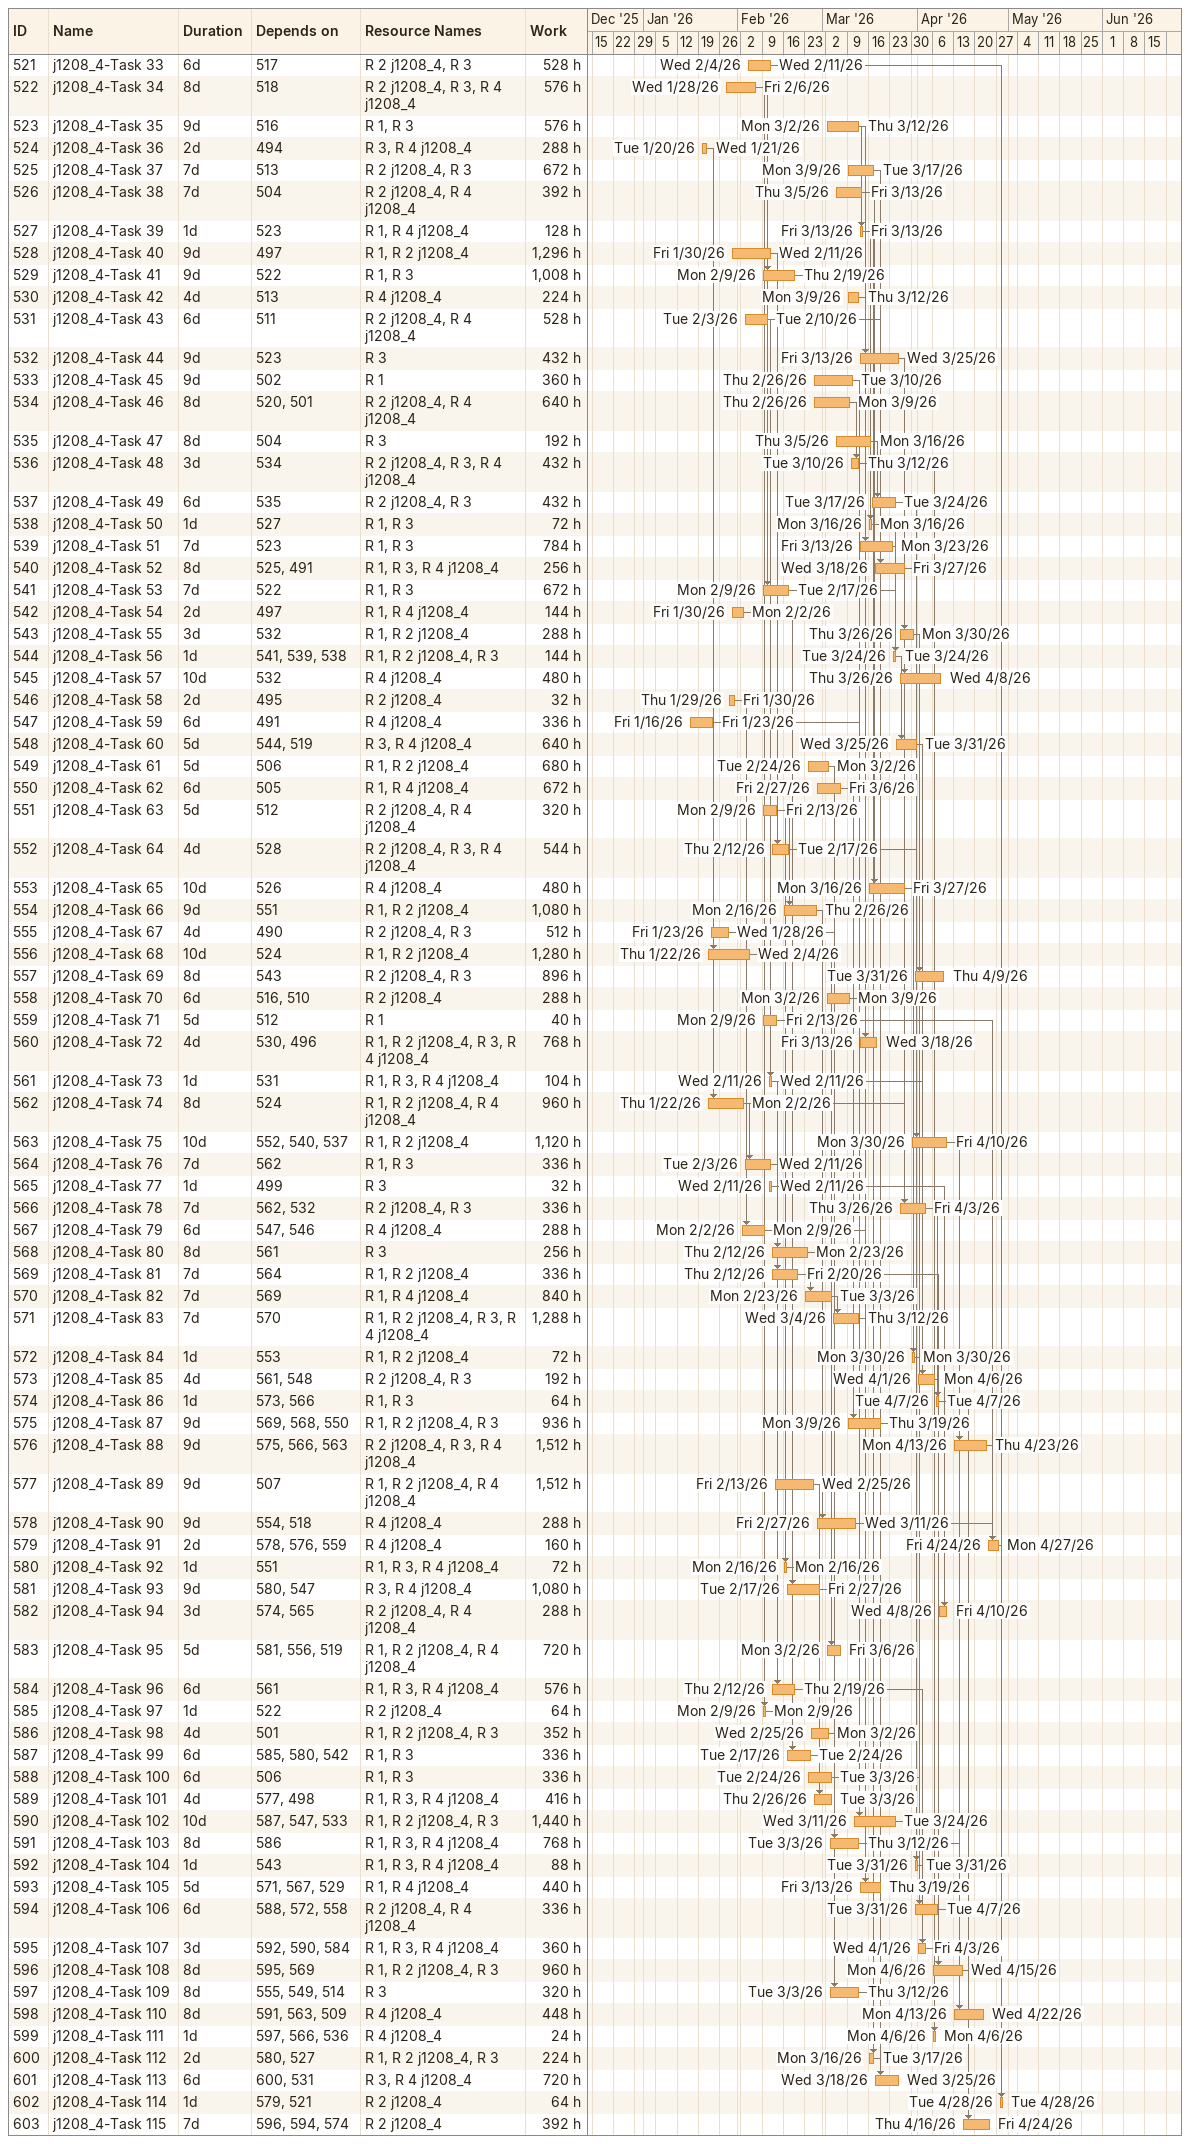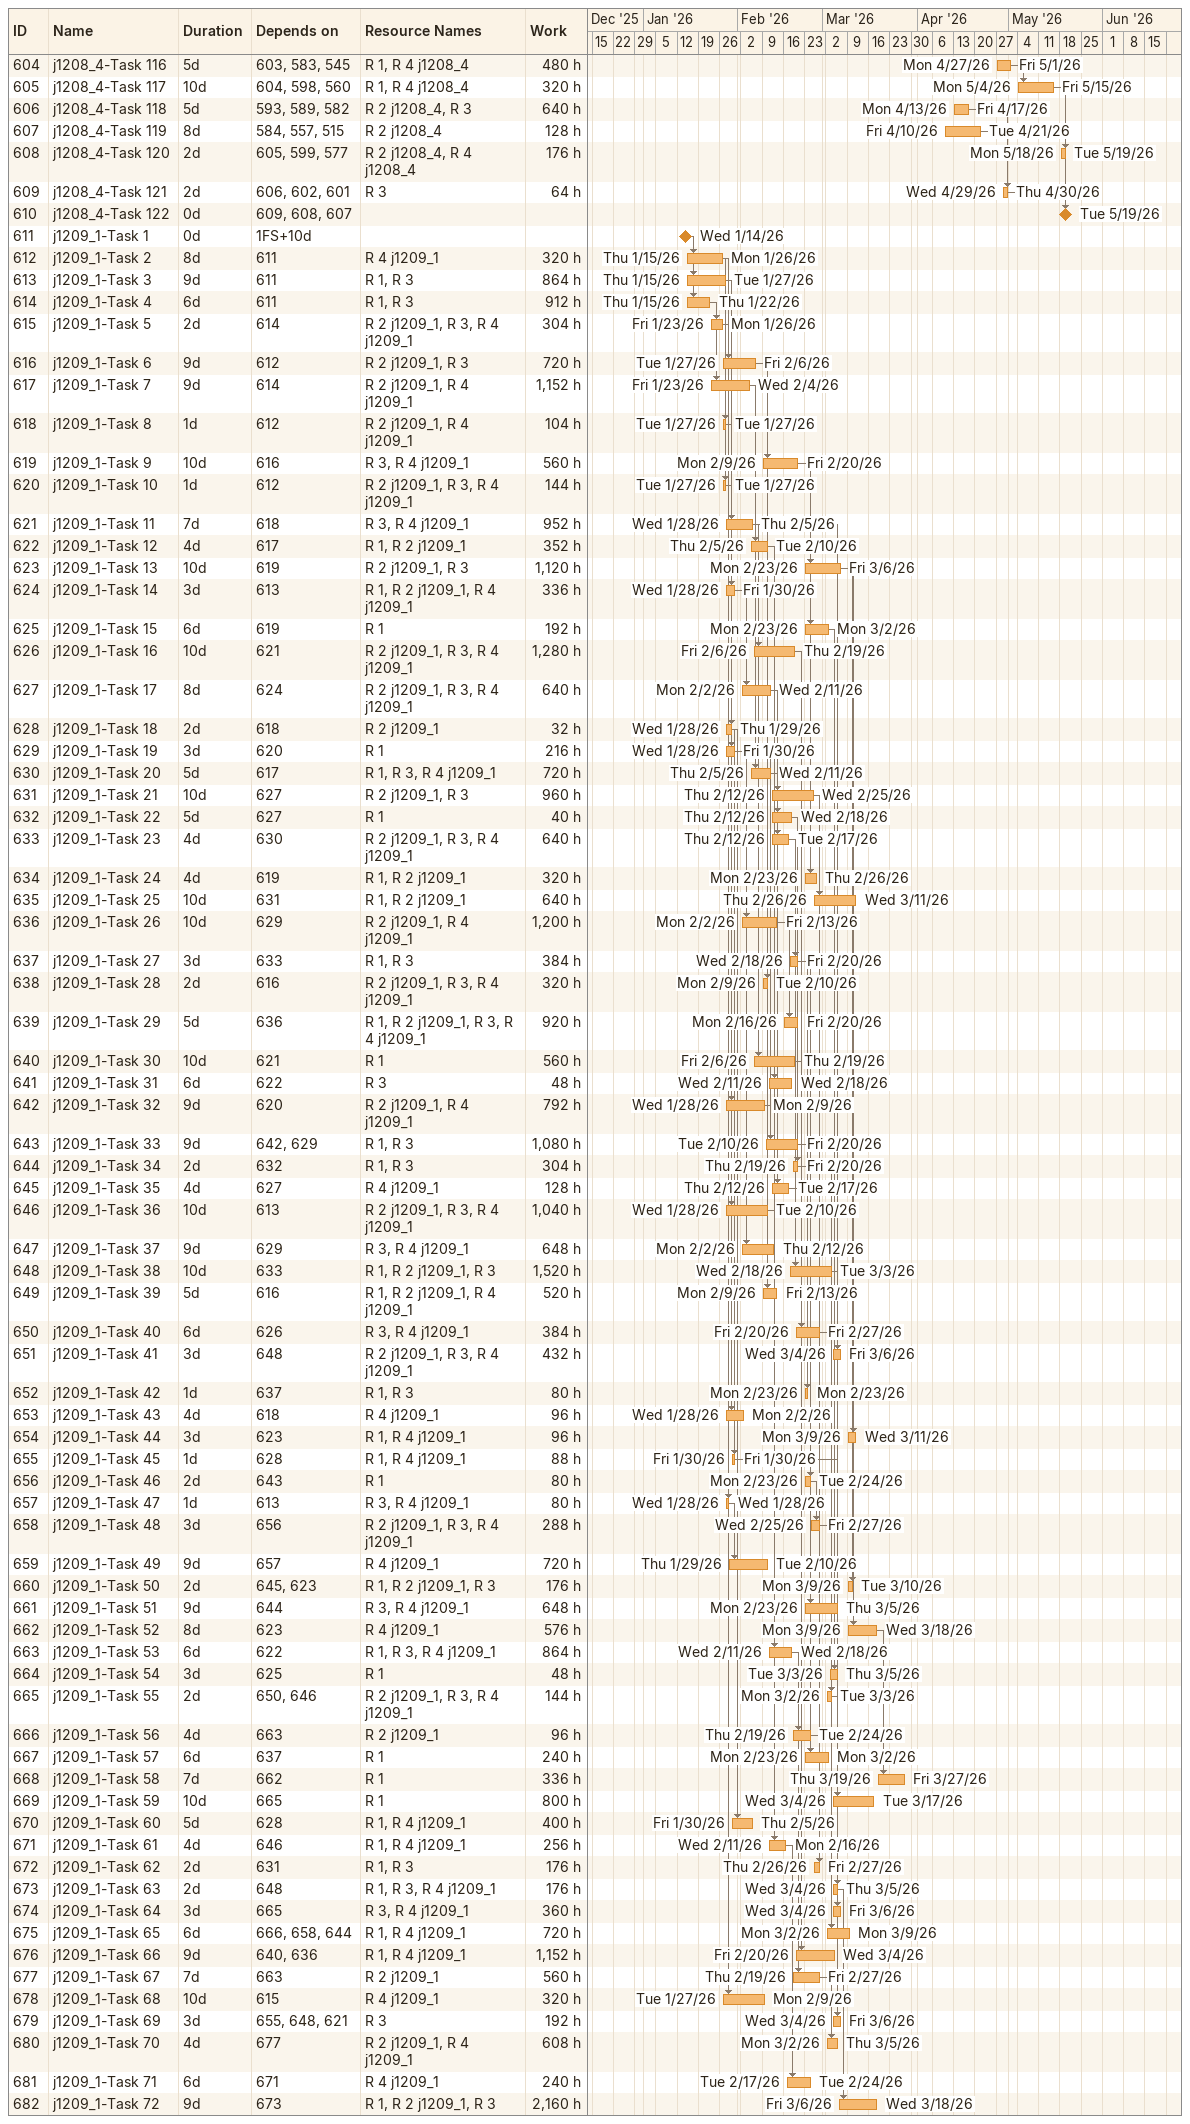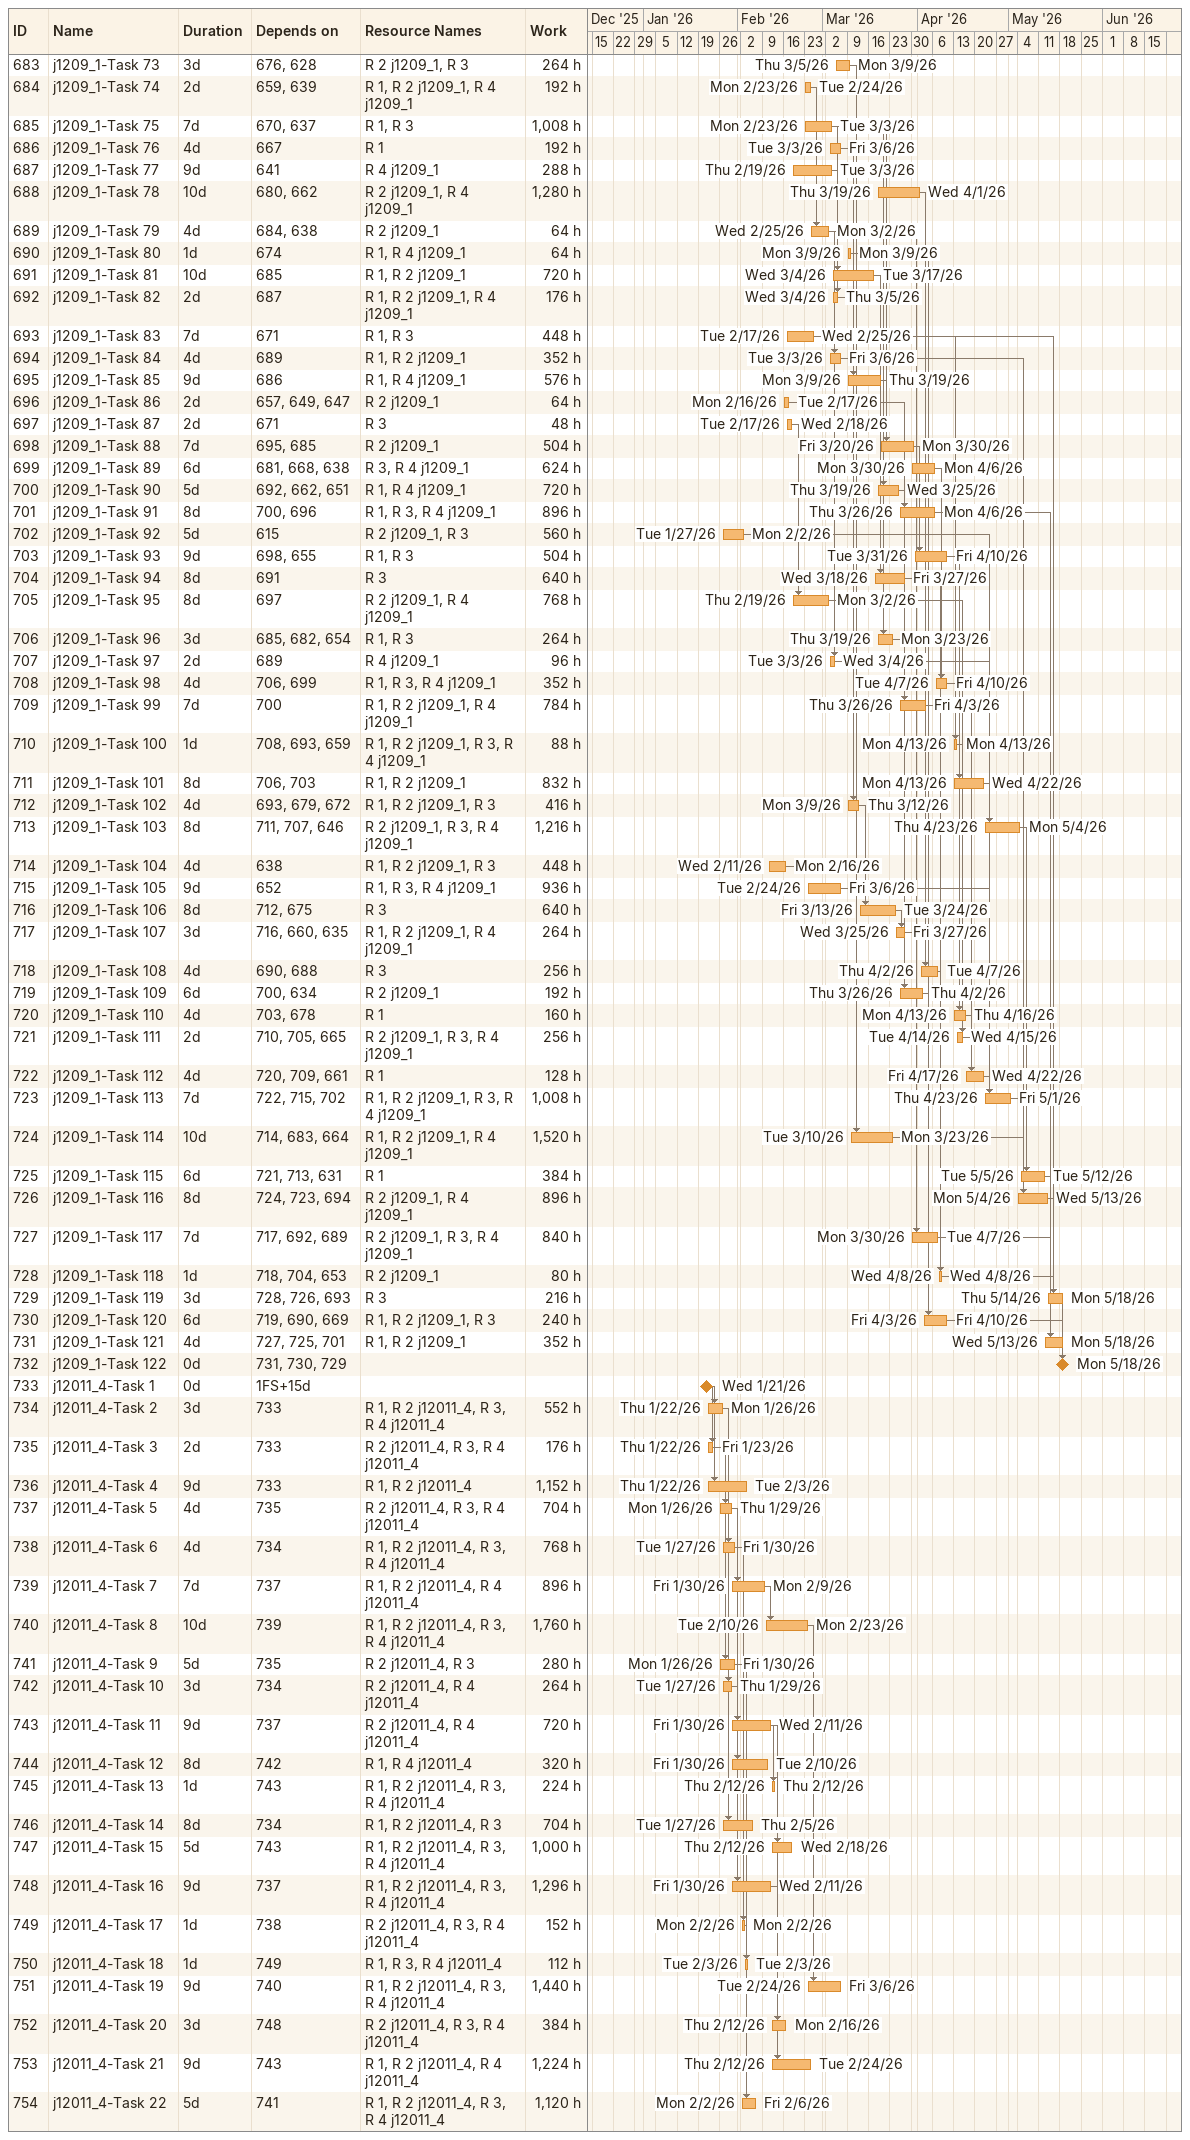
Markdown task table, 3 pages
| ID | Task | Duration | Start | Finish | Predecessors | Resources | Work (h) |
|---|---|---|---|---|---|---|---|
| 521 | j1208_4-Task 33 | 6d | 2026-02-04 | 2026-02-11 | 517 | R 2 j1208_4, R 3 | 528 |
| 522 | j1208_4-Task 34 | 8d | 2026-01-28 | 2026-02-06 | 518 | R 2 j1208_4, R 3, R 4 j1208_4 | 576 |
| 523 | j1208_4-Task 35 | 9d | 2026-03-02 | 2026-03-12 | 516 | R 1, R 3 | 576 |
| 524 | j1208_4-Task 36 | 2d | 2026-01-20 | 2026-01-21 | 494 | R 3, R 4 j1208_4 | 288 |
| 525 | j1208_4-Task 37 | 7d | 2026-03-09 | 2026-03-17 | 513 | R 2 j1208_4, R 3 | 672 |
| 526 | j1208_4-Task 38 | 7d | 2026-03-05 | 2026-03-13 | 504 | R 2 j1208_4, R 4 j1208_4 | 392 |
| 527 | j1208_4-Task 39 | 1d | 2026-03-13 | 2026-03-13 | 523 | R 1, R 4 j1208_4 | 128 |
| 528 | j1208_4-Task 40 | 9d | 2026-01-30 | 2026-02-11 | 497 | R 1, R 2 j1208_4 | 1296 |
| 529 | j1208_4-Task 41 | 9d | 2026-02-09 | 2026-02-19 | 522 | R 1, R 3 | 1008 |
| 530 | j1208_4-Task 42 | 4d | 2026-03-09 | 2026-03-12 | 513 | R 4 j1208_4 | 224 |
| 531 | j1208_4-Task 43 | 6d | 2026-02-03 | 2026-02-10 | 511 | R 2 j1208_4, R 4 j1208_4 | 528 |
| 532 | j1208_4-Task 44 | 9d | 2026-03-13 | 2026-03-25 | 523 | R 3 | 432 |
| 533 | j1208_4-Task 45 | 9d | 2026-02-26 | 2026-03-10 | 502 | R 1 | 360 |
| 534 | j1208_4-Task 46 | 8d | 2026-02-26 | 2026-03-09 | 520, 501 | R 2 j1208_4, R 4 j1208_4 | 640 |
| 535 | j1208_4-Task 47 | 8d | 2026-03-05 | 2026-03-16 | 504 | R 3 | 192 |
| 536 | j1208_4-Task 48 | 3d | 2026-03-10 | 2026-03-12 | 534 | R 2 j1208_4, R 3, R 4 j1208_4 | 432 |
| 537 | j1208_4-Task 49 | 6d | 2026-03-17 | 2026-03-24 | 535 | R 2 j1208_4, R 3 | 432 |
| 538 | j1208_4-Task 50 | 1d | 2026-03-16 | 2026-03-16 | 527 | R 1, R 3 | 72 |
| 539 | j1208_4-Task 51 | 7d | 2026-03-13 | 2026-03-23 | 523 | R 1, R 3 | 784 |
| 540 | j1208_4-Task 52 | 8d | 2026-03-18 | 2026-03-27 | 525, 491 | R 1, R 3, R 4 j1208_4 | 256 |
| 541 | j1208_4-Task 53 | 7d | 2026-02-09 | 2026-02-17 | 522 | R 1, R 3 | 672 |
| 542 | j1208_4-Task 54 | 2d | 2026-01-30 | 2026-02-02 | 497 | R 1, R 4 j1208_4 | 144 |
| 543 | j1208_4-Task 55 | 3d | 2026-03-26 | 2026-03-30 | 532 | R 1, R 2 j1208_4 | 288 |
| 544 | j1208_4-Task 56 | 1d | 2026-03-24 | 2026-03-24 | 541, 539, 538 | R 1, R 2 j1208_4, R 3 | 144 |
| 545 | j1208_4-Task 57 | 10d | 2026-03-26 | 2026-04-08 | 532 | R 4 j1208_4 | 480 |
| 546 | j1208_4-Task 58 | 2d | 2026-01-29 | 2026-01-30 | 495 | R 2 j1208_4 | 32 |
| 547 | j1208_4-Task 59 | 6d | 2026-01-16 | 2026-01-23 | 491 | R 4 j1208_4 | 336 |
| 548 | j1208_4-Task 60 | 5d | 2026-03-25 | 2026-03-31 | 544, 519 | R 3, R 4 j1208_4 | 640 |
| 549 | j1208_4-Task 61 | 5d | 2026-02-24 | 2026-03-02 | 506 | R 1, R 2 j1208_4 | 680 |
| 550 | j1208_4-Task 62 | 6d | 2026-02-27 | 2026-03-06 | 505 | R 1, R 4 j1208_4 | 672 |
| 551 | j1208_4-Task 63 | 5d | 2026-02-09 | 2026-02-13 | 512 | R 2 j1208_4, R 4 j1208_4 | 320 |
| 552 | j1208_4-Task 64 | 4d | 2026-02-12 | 2026-02-17 | 528 | R 2 j1208_4, R 3, R 4 j1208_4 | 544 |
| 553 | j1208_4-Task 65 | 10d | 2026-03-16 | 2026-03-27 | 526 | R 4 j1208_4 | 480 |
| 554 | j1208_4-Task 66 | 9d | 2026-02-16 | 2026-02-26 | 551 | R 1, R 2 j1208_4 | 1080 |
| 555 | j1208_4-Task 67 | 4d | 2026-01-23 | 2026-01-28 | 490 | R 2 j1208_4, R 3 | 512 |
| 556 | j1208_4-Task 68 | 10d | 2026-01-22 | 2026-02-04 | 524 | R 1, R 2 j1208_4 | 1280 |
| 557 | j1208_4-Task 69 | 8d | 2026-03-31 | 2026-04-09 | 543 | R 2 j1208_4, R 3 | 896 |
| 558 | j1208_4-Task 70 | 6d | 2026-03-02 | 2026-03-09 | 516, 510 | R 2 j1208_4 | 288 |
| 559 | j1208_4-Task 71 | 5d | 2026-02-09 | 2026-02-13 | 512 | R 1 | 40 |
| 560 | j1208_4-Task 72 | 4d | 2026-03-13 | 2026-03-18 | 530, 496 | R 1, R 2 j1208_4, R 3, R 4 j1208_4 | 768 |
| 561 | j1208_4-Task 73 | 1d | 2026-02-11 | 2026-02-11 | 531 | R 1, R 3, R 4 j1208_4 | 104 |
| 562 | j1208_4-Task 74 | 8d | 2026-01-22 | 2026-02-02 | 524 | R 1, R 2 j1208_4, R 4 j1208_4 | 960 |
| 563 | j1208_4-Task 75 | 10d | 2026-03-30 | 2026-04-10 | 552, 540, 537 | R 1, R 2 j1208_4 | 1120 |
| 564 | j1208_4-Task 76 | 7d | 2026-02-03 | 2026-02-11 | 562 | R 1, R 3 | 336 |
| 565 | j1208_4-Task 77 | 1d | 2026-02-11 | 2026-02-11 | 499 | R 3 | 32 |
| 566 | j1208_4-Task 78 | 7d | 2026-03-26 | 2026-04-03 | 562, 532 | R 2 j1208_4, R 3 | 336 |
| 567 | j1208_4-Task 79 | 6d | 2026-02-02 | 2026-02-09 | 547, 546 | R 4 j1208_4 | 288 |
| 568 | j1208_4-Task 80 | 8d | 2026-02-12 | 2026-02-23 | 561 | R 3 | 256 |
| 569 | j1208_4-Task 81 | 7d | 2026-02-12 | 2026-02-20 | 564 | R 1, R 2 j1208_4 | 336 |
| 570 | j1208_4-Task 82 | 7d | 2026-02-23 | 2026-03-03 | 569 | R 1, R 4 j1208_4 | 840 |
| 571 | j1208_4-Task 83 | 7d | 2026-03-04 | 2026-03-12 | 570 | R 1, R 2 j1208_4, R 3, R 4 j1208_4 | 1288 |
| 572 | j1208_4-Task 84 | 1d | 2026-03-30 | 2026-03-30 | 553 | R 1, R 2 j1208_4 | 72 |
| 573 | j1208_4-Task 85 | 4d | 2026-04-01 | 2026-04-06 | 561, 548 | R 2 j1208_4, R 3 | 192 |
| 574 | j1208_4-Task 86 | 1d | 2026-04-07 | 2026-04-07 | 573, 566 | R 1, R 3 | 64 |
| 575 | j1208_4-Task 87 | 9d | 2026-03-09 | 2026-03-19 | 569, 568, 550 | R 1, R 2 j1208_4, R 3 | 936 |
| 576 | j1208_4-Task 88 | 9d | 2026-04-13 | 2026-04-23 | 575, 566, 563 | R 2 j1208_4, R 3, R 4 j1208_4 | 1512 |
| 577 | j1208_4-Task 89 | 9d | 2026-02-13 | 2026-02-25 | 507 | R 1, R 2 j1208_4, R 4 j1208_4 | 1512 |
| 578 | j1208_4-Task 90 | 9d | 2026-02-27 | 2026-03-11 | 554, 518 | R 4 j1208_4 | 288 |
| 579 | j1208_4-Task 91 | 2d | 2026-04-24 | 2026-04-27 | 578, 576, 559 | R 4 j1208_4 | 160 |
| 580 | j1208_4-Task 92 | 1d | 2026-02-16 | 2026-02-16 | 551 | R 1, R 3, R 4 j1208_4 | 72 |
| 581 | j1208_4-Task 93 | 9d | 2026-02-17 | 2026-02-27 | 580, 547 | R 3, R 4 j1208_4 | 1080 |
| 582 | j1208_4-Task 94 | 3d | 2026-04-08 | 2026-04-10 | 574, 565 | R 2 j1208_4, R 4 j1208_4 | 288 |
| 583 | j1208_4-Task 95 | 5d | 2026-03-02 | 2026-03-06 | 581, 556, 519 | R 1, R 2 j1208_4, R 4 j1208_4 | 720 |
| 584 | j1208_4-Task 96 | 6d | 2026-02-12 | 2026-02-19 | 561 | R 1, R 3, R 4 j1208_4 | 576 |
| 585 | j1208_4-Task 97 | 1d | 2026-02-09 | 2026-02-09 | 522 | R 2 j1208_4 | 64 |
| 586 | j1208_4-Task 98 | 4d | 2026-02-25 | 2026-03-02 | 501 | R 1, R 2 j1208_4, R 3 | 352 |
| 587 | j1208_4-Task 99 | 6d | 2026-02-17 | 2026-02-24 | 585, 580, 542 | R 1, R 3 | 336 |
| 588 | j1208_4-Task 100 | 6d | 2026-02-24 | 2026-03-03 | 506 | R 1, R 3 | 336 |
| 589 | j1208_4-Task 101 | 4d | 2026-02-26 | 2026-03-03 | 577, 498 | R 1, R 3, R 4 j1208_4 | 416 |
| 590 | j1208_4-Task 102 | 10d | 2026-03-11 | 2026-03-24 | 587, 547, 533 | R 1, R 2 j1208_4, R 3 | 1440 |
| 591 | j1208_4-Task 103 | 8d | 2026-03-03 | 2026-03-12 | 586 | R 1, R 3, R 4 j1208_4 | 768 |
| 592 | j1208_4-Task 104 | 1d | 2026-03-31 | 2026-03-31 | 543 | R 1, R 3, R 4 j1208_4 | 88 |
| 593 | j1208_4-Task 105 | 5d | 2026-03-13 | 2026-03-19 | 571, 567, 529 | R 1, R 4 j1208_4 | 440 |
| 594 | j1208_4-Task 106 | 6d | 2026-03-31 | 2026-04-07 | 588, 572, 558 | R 2 j1208_4, R 4 j1208_4 | 336 |
| 595 | j1208_4-Task 107 | 3d | 2026-04-01 | 2026-04-03 | 592, 590, 584 | R 1, R 3, R 4 j1208_4 | 360 |
| 596 | j1208_4-Task 108 | 8d | 2026-04-06 | 2026-04-15 | 595, 569 | R 1, R 2 j1208_4, R 3 | 960 |
| 597 | j1208_4-Task 109 | 8d | 2026-03-03 | 2026-03-12 | 555, 549, 514 | R 3 | 320 |
| 598 | j1208_4-Task 110 | 8d | 2026-04-13 | 2026-04-22 | 591, 563, 509 | R 4 j1208_4 | 448 |
| 599 | j1208_4-Task 111 | 1d | 2026-04-06 | 2026-04-06 | 597, 566, 536 | R 4 j1208_4 | 24 |
| 600 | j1208_4-Task 112 | 2d | 2026-03-16 | 2026-03-17 | 580, 527 | R 1, R 2 j1208_4, R 3 | 224 |
| 601 | j1208_4-Task 113 | 6d | 2026-03-18 | 2026-03-25 | 600, 531 | R 3, R 4 j1208_4 | 720 |
| 602 | j1208_4-Task 114 | 1d | 2026-04-28 | 2026-04-28 | 579, 521 | R 2 j1208_4 | 64 |
| 603 | j1208_4-Task 115 | 7d | 2026-04-16 | 2026-04-24 | 596, 594, 574 | R 2 j1208_4 | 392 |
| 604 | j1208_4-Task 116 | 5d | 2026-04-27 | 2026-05-01 | 603, 583, 545 | R 1, R 4 j1208_4 | 480 |
| 605 | j1208_4-Task 117 | 10d | 2026-05-04 | 2026-05-15 | 604, 598, 560 | R 1, R 4 j1208_4 | 320 |
| 606 | j1208_4-Task 118 | 5d | 2026-04-13 | 2026-04-17 | 593, 589, 582 | R 2 j1208_4, R 3 | 640 |
| 607 | j1208_4-Task 119 | 8d | 2026-04-10 | 2026-04-21 | 584, 557, 515 | R 2 j1208_4 | 128 |
| 608 | j1208_4-Task 120 | 2d | 2026-05-18 | 2026-05-19 | 605, 599, 577 | R 2 j1208_4, R 4 j1208_4 | 176 |
| 609 | j1208_4-Task 121 | 2d | 2026-04-29 | 2026-04-30 | 606, 602, 601 | R 3 | 64 |
| 610 | j1208_4-Task 122 | 0d | 2026-05-19 | 2026-05-19 | 609, 608, 607 |  |  |
| 611 | j1209_1-Task 1 | 0d | 2026-01-14 | 2026-01-14 | 1FS+10d |  |  |
| 612 | j1209_1-Task 2 | 8d | 2026-01-15 | 2026-01-26 | 611 | R 4 j1209_1 | 320 |
| 613 | j1209_1-Task 3 | 9d | 2026-01-15 | 2026-01-27 | 611 | R 1, R 3 | 864 |
| 614 | j1209_1-Task 4 | 6d | 2026-01-15 | 2026-01-22 | 611 | R 1, R 3 | 912 |
| 615 | j1209_1-Task 5 | 2d | 2026-01-23 | 2026-01-26 | 614 | R 2 j1209_1, R 3, R 4 j1209_1 | 304 |
| 616 | j1209_1-Task 6 | 9d | 2026-01-27 | 2026-02-06 | 612 | R 2 j1209_1, R 3 | 720 |
| 617 | j1209_1-Task 7 | 9d | 2026-01-23 | 2026-02-04 | 614 | R 2 j1209_1, R 4 j1209_1 | 1152 |
| 618 | j1209_1-Task 8 | 1d | 2026-01-27 | 2026-01-27 | 612 | R 2 j1209_1, R 4 j1209_1 | 104 |
| 619 | j1209_1-Task 9 | 10d | 2026-02-09 | 2026-02-20 | 616 | R 3, R 4 j1209_1 | 560 |
| 620 | j1209_1-Task 10 | 1d | 2026-01-27 | 2026-01-27 | 612 | R 2 j1209_1, R 3, R 4 j1209_1 | 144 |
| 621 | j1209_1-Task 11 | 7d | 2026-01-28 | 2026-02-05 | 618 | R 3, R 4 j1209_1 | 952 |
| 622 | j1209_1-Task 12 | 4d | 2026-02-05 | 2026-02-10 | 617 | R 1, R 2 j1209_1 | 352 |
| 623 | j1209_1-Task 13 | 10d | 2026-02-23 | 2026-03-06 | 619 | R 2 j1209_1, R 3 | 1120 |
| 624 | j1209_1-Task 14 | 3d | 2026-01-28 | 2026-01-30 | 613 | R 1, R 2 j1209_1, R 4 j1209_1 | 336 |
| 625 | j1209_1-Task 15 | 6d | 2026-02-23 | 2026-03-02 | 619 | R 1 | 192 |
| 626 | j1209_1-Task 16 | 10d | 2026-02-06 | 2026-02-19 | 621 | R 2 j1209_1, R 3, R 4 j1209_1 | 1280 |
| 627 | j1209_1-Task 17 | 8d | 2026-02-02 | 2026-02-11 | 624 | R 2 j1209_1, R 3, R 4 j1209_1 | 640 |
| 628 | j1209_1-Task 18 | 2d | 2026-01-28 | 2026-01-29 | 618 | R 2 j1209_1 | 32 |
| 629 | j1209_1-Task 19 | 3d | 2026-01-28 | 2026-01-30 | 620 | R 1 | 216 |
| 630 | j1209_1-Task 20 | 5d | 2026-02-05 | 2026-02-11 | 617 | R 1, R 3, R 4 j1209_1 | 720 |
| 631 | j1209_1-Task 21 | 10d | 2026-02-12 | 2026-02-25 | 627 | R 2 j1209_1, R 3 | 960 |
| 632 | j1209_1-Task 22 | 5d | 2026-02-12 | 2026-02-18 | 627 | R 1 | 40 |
| 633 | j1209_1-Task 23 | 4d | 2026-02-12 | 2026-02-17 | 630 | R 2 j1209_1, R 3, R 4 j1209_1 | 640 |
| 634 | j1209_1-Task 24 | 4d | 2026-02-23 | 2026-02-26 | 619 | R 1, R 2 j1209_1 | 320 |
| 635 | j1209_1-Task 25 | 10d | 2026-02-26 | 2026-03-11 | 631 | R 1, R 2 j1209_1 | 640 |
| 636 | j1209_1-Task 26 | 10d | 2026-02-02 | 2026-02-13 | 629 | R 2 j1209_1, R 4 j1209_1 | 1200 |
| 637 | j1209_1-Task 27 | 3d | 2026-02-18 | 2026-02-20 | 633 | R 1, R 3 | 384 |
| 638 | j1209_1-Task 28 | 2d | 2026-02-09 | 2026-02-10 | 616 | R 2 j1209_1, R 3, R 4 j1209_1 | 320 |
| 639 | j1209_1-Task 29 | 5d | 2026-02-16 | 2026-02-20 | 636 | R 1, R 2 j1209_1, R 3, R 4 j1209_1 | 920 |
| 640 | j1209_1-Task 30 | 10d | 2026-02-06 | 2026-02-19 | 621 | R 1 | 560 |
| 641 | j1209_1-Task 31 | 6d | 2026-02-11 | 2026-02-18 | 622 | R 3 | 48 |
| 642 | j1209_1-Task 32 | 9d | 2026-01-28 | 2026-02-09 | 620 | R 2 j1209_1, R 4 j1209_1 | 792 |
| 643 | j1209_1-Task 33 | 9d | 2026-02-10 | 2026-02-20 | 642, 629 | R 1, R 3 | 1080 |
| 644 | j1209_1-Task 34 | 2d | 2026-02-19 | 2026-02-20 | 632 | R 1, R 3 | 304 |
| 645 | j1209_1-Task 35 | 4d | 2026-02-12 | 2026-02-17 | 627 | R 4 j1209_1 | 128 |
| 646 | j1209_1-Task 36 | 10d | 2026-01-28 | 2026-02-10 | 613 | R 2 j1209_1, R 3, R 4 j1209_1 | 1040 |
| 647 | j1209_1-Task 37 | 9d | 2026-02-02 | 2026-02-12 | 629 | R 3, R 4 j1209_1 | 648 |
| 648 | j1209_1-Task 38 | 10d | 2026-02-18 | 2026-03-03 | 633 | R 1, R 2 j1209_1, R 3 | 1520 |
| 649 | j1209_1-Task 39 | 5d | 2026-02-09 | 2026-02-13 | 616 | R 1, R 2 j1209_1, R 4 j1209_1 | 520 |
| 650 | j1209_1-Task 40 | 6d | 2026-02-20 | 2026-02-27 | 626 | R 3, R 4 j1209_1 | 384 |
| 651 | j1209_1-Task 41 | 3d | 2026-03-04 | 2026-03-06 | 648 | R 2 j1209_1, R 3, R 4 j1209_1 | 432 |
| 652 | j1209_1-Task 42 | 1d | 2026-02-23 | 2026-02-23 | 637 | R 1, R 3 | 80 |
| 653 | j1209_1-Task 43 | 4d | 2026-01-28 | 2026-02-02 | 618 | R 4 j1209_1 | 96 |
| 654 | j1209_1-Task 44 | 3d | 2026-03-09 | 2026-03-11 | 623 | R 1, R 4 j1209_1 | 96 |
| 655 | j1209_1-Task 45 | 1d | 2026-01-30 | 2026-01-30 | 628 | R 1, R 4 j1209_1 | 88 |
| 656 | j1209_1-Task 46 | 2d | 2026-02-23 | 2026-02-24 | 643 | R 1 | 80 |
| 657 | j1209_1-Task 47 | 1d | 2026-01-28 | 2026-01-28 | 613 | R 3, R 4 j1209_1 | 80 |
| 658 | j1209_1-Task 48 | 3d | 2026-02-25 | 2026-02-27 | 656 | R 2 j1209_1, R 3, R 4 j1209_1 | 288 |
| 659 | j1209_1-Task 49 | 9d | 2026-01-29 | 2026-02-10 | 657 | R 4 j1209_1 | 720 |
| 660 | j1209_1-Task 50 | 2d | 2026-03-09 | 2026-03-10 | 645, 623 | R 1, R 2 j1209_1, R 3 | 176 |
| 661 | j1209_1-Task 51 | 9d | 2026-02-23 | 2026-03-05 | 644 | R 3, R 4 j1209_1 | 648 |
| 662 | j1209_1-Task 52 | 8d | 2026-03-09 | 2026-03-18 | 623 | R 4 j1209_1 | 576 |
| 663 | j1209_1-Task 53 | 6d | 2026-02-11 | 2026-02-18 | 622 | R 1, R 3, R 4 j1209_1 | 864 |
| 664 | j1209_1-Task 54 | 3d | 2026-03-03 | 2026-03-05 | 625 | R 1 | 48 |
| 665 | j1209_1-Task 55 | 2d | 2026-03-02 | 2026-03-03 | 650, 646 | R 2 j1209_1, R 3, R 4 j1209_1 | 144 |
| 666 | j1209_1-Task 56 | 4d | 2026-02-19 | 2026-02-24 | 663 | R 2 j1209_1 | 96 |
| 667 | j1209_1-Task 57 | 6d | 2026-02-23 | 2026-03-02 | 637 | R 1 | 240 |
| 668 | j1209_1-Task 58 | 7d | 2026-03-19 | 2026-03-27 | 662 | R 1 | 336 |
| 669 | j1209_1-Task 59 | 10d | 2026-03-04 | 2026-03-17 | 665 | R 1 | 800 |
| 670 | j1209_1-Task 60 | 5d | 2026-01-30 | 2026-02-05 | 628 | R 1, R 4 j1209_1 | 400 |
| 671 | j1209_1-Task 61 | 4d | 2026-02-11 | 2026-02-16 | 646 | R 1, R 4 j1209_1 | 256 |
| 672 | j1209_1-Task 62 | 2d | 2026-02-26 | 2026-02-27 | 631 | R 1, R 3 | 176 |
| 673 | j1209_1-Task 63 | 2d | 2026-03-04 | 2026-03-05 | 648 | R 1, R 3, R 4 j1209_1 | 176 |
| 674 | j1209_1-Task 64 | 3d | 2026-03-04 | 2026-03-06 | 665 | R 3, R 4 j1209_1 | 360 |
| 675 | j1209_1-Task 65 | 6d | 2026-03-02 | 2026-03-09 | 666, 658, 644 | R 1, R 4 j1209_1 | 720 |
| 676 | j1209_1-Task 66 | 9d | 2026-02-20 | 2026-03-04 | 640, 636 | R 1, R 4 j1209_1 | 1152 |
| 677 | j1209_1-Task 67 | 7d | 2026-02-19 | 2026-02-27 | 663 | R 2 j1209_1 | 560 |
| 678 | j1209_1-Task 68 | 10d | 2026-01-27 | 2026-02-09 | 615 | R 4 j1209_1 | 320 |
| 679 | j1209_1-Task 69 | 3d | 2026-03-04 | 2026-03-06 | 655, 648, 621 | R 3 | 192 |
| 680 | j1209_1-Task 70 | 4d | 2026-03-02 | 2026-03-05 | 677 | R 2 j1209_1, R 4 j1209_1 | 608 |
| 681 | j1209_1-Task 71 | 6d | 2026-02-17 | 2026-02-24 | 671 | R 4 j1209_1 | 240 |
| 682 | j1209_1-Task 72 | 9d | 2026-03-06 | 2026-03-18 | 673 | R 1, R 2 j1209_1, R 3 | 2160 |
| 683 | j1209_1-Task 73 | 3d | 2026-03-05 | 2026-03-09 | 676, 628 | R 2 j1209_1, R 3 | 264 |
| 684 | j1209_1-Task 74 | 2d | 2026-02-23 | 2026-02-24 | 659, 639 | R 1, R 2 j1209_1, R 4 j1209_1 | 192 |
| 685 | j1209_1-Task 75 | 7d | 2026-02-23 | 2026-03-03 | 670, 637 | R 1, R 3 | 1008 |
| 686 | j1209_1-Task 76 | 4d | 2026-03-03 | 2026-03-06 | 667 | R 1 | 192 |
| 687 | j1209_1-Task 77 | 9d | 2026-02-19 | 2026-03-03 | 641 | R 4 j1209_1 | 288 |
| 688 | j1209_1-Task 78 | 10d | 2026-03-19 | 2026-04-01 | 680, 662 | R 2 j1209_1, R 4 j1209_1 | 1280 |
| 689 | j1209_1-Task 79 | 4d | 2026-02-25 | 2026-03-02 | 684, 638 | R 2 j1209_1 | 64 |
| 690 | j1209_1-Task 80 | 1d | 2026-03-09 | 2026-03-09 | 674 | R 1, R 4 j1209_1 | 64 |
| 691 | j1209_1-Task 81 | 10d | 2026-03-04 | 2026-03-17 | 685 | R 1, R 2 j1209_1 | 720 |
| 692 | j1209_1-Task 82 | 2d | 2026-03-04 | 2026-03-05 | 687 | R 1, R 2 j1209_1, R 4 j1209_1 | 176 |
| 693 | j1209_1-Task 83 | 7d | 2026-02-17 | 2026-02-25 | 671 | R 1, R 3 | 448 |
| 694 | j1209_1-Task 84 | 4d | 2026-03-03 | 2026-03-06 | 689 | R 1, R 2 j1209_1 | 352 |
| 695 | j1209_1-Task 85 | 9d | 2026-03-09 | 2026-03-19 | 686 | R 1, R 4 j1209_1 | 576 |
| 696 | j1209_1-Task 86 | 2d | 2026-02-16 | 2026-02-17 | 657, 649, 647 | R 2 j1209_1 | 64 |
| 697 | j1209_1-Task 87 | 2d | 2026-02-17 | 2026-02-18 | 671 | R 3 | 48 |
| 698 | j1209_1-Task 88 | 7d | 2026-03-20 | 2026-03-30 | 695, 685 | R 2 j1209_1 | 504 |
| 699 | j1209_1-Task 89 | 6d | 2026-03-30 | 2026-04-06 | 681, 668, 638 | R 3, R 4 j1209_1 | 624 |
| 700 | j1209_1-Task 90 | 5d | 2026-03-19 | 2026-03-25 | 692, 662, 651 | R 1, R 4 j1209_1 | 720 |
| 701 | j1209_1-Task 91 | 8d | 2026-03-26 | 2026-04-06 | 700, 696 | R 1, R 3, R 4 j1209_1 | 896 |
| 702 | j1209_1-Task 92 | 5d | 2026-01-27 | 2026-02-02 | 615 | R 2 j1209_1, R 3 | 560 |
| 703 | j1209_1-Task 93 | 9d | 2026-03-31 | 2026-04-10 | 698, 655 | R 1, R 3 | 504 |
| 704 | j1209_1-Task 94 | 8d | 2026-03-18 | 2026-03-27 | 691 | R 3 | 640 |
| 705 | j1209_1-Task 95 | 8d | 2026-02-19 | 2026-03-02 | 697 | R 2 j1209_1, R 4 j1209_1 | 768 |
| 706 | j1209_1-Task 96 | 3d | 2026-03-19 | 2026-03-23 | 685, 682, 654 | R 1, R 3 | 264 |
| 707 | j1209_1-Task 97 | 2d | 2026-03-03 | 2026-03-04 | 689 | R 4 j1209_1 | 96 |
| 708 | j1209_1-Task 98 | 4d | 2026-04-07 | 2026-04-10 | 706, 699 | R 1, R 3, R 4 j1209_1 | 352 |
| 709 | j1209_1-Task 99 | 7d | 2026-03-26 | 2026-04-03 | 700 | R 1, R 2 j1209_1, R 4 j1209_1 | 784 |
| 710 | j1209_1-Task 100 | 1d | 2026-04-13 | 2026-04-13 | 708, 693, 659 | R 1, R 2 j1209_1, R 3, R 4 j1209_1 | 88 |
| 711 | j1209_1-Task 101 | 8d | 2026-04-13 | 2026-04-22 | 706, 703 | R 1, R 2 j1209_1 | 832 |
| 712 | j1209_1-Task 102 | 4d | 2026-03-09 | 2026-03-12 | 693, 679, 672 | R 1, R 2 j1209_1, R 3 | 416 |
| 713 | j1209_1-Task 103 | 8d | 2026-04-23 | 2026-05-04 | 711, 707, 646 | R 2 j1209_1, R 3, R 4 j1209_1 | 1216 |
| 714 | j1209_1-Task 104 | 4d | 2026-02-11 | 2026-02-16 | 638 | R 1, R 2 j1209_1, R 3 | 448 |
| 715 | j1209_1-Task 105 | 9d | 2026-02-24 | 2026-03-06 | 652 | R 1, R 3, R 4 j1209_1 | 936 |
| 716 | j1209_1-Task 106 | 8d | 2026-03-13 | 2026-03-24 | 712, 675 | R 3 | 640 |
| 717 | j1209_1-Task 107 | 3d | 2026-03-25 | 2026-03-27 | 716, 660, 635 | R 1, R 2 j1209_1, R 4 j1209_1 | 264 |
| 718 | j1209_1-Task 108 | 4d | 2026-04-02 | 2026-04-07 | 690, 688 | R 3 | 256 |
| 719 | j1209_1-Task 109 | 6d | 2026-03-26 | 2026-04-02 | 700, 634 | R 2 j1209_1 | 192 |
| 720 | j1209_1-Task 110 | 4d | 2026-04-13 | 2026-04-16 | 703, 678 | R 1 | 160 |
| 721 | j1209_1-Task 111 | 2d | 2026-04-14 | 2026-04-15 | 710, 705, 665 | R 2 j1209_1, R 3, R 4 j1209_1 | 256 |
| 722 | j1209_1-Task 112 | 4d | 2026-04-17 | 2026-04-22 | 720, 709, 661 | R 1 | 128 |
| 723 | j1209_1-Task 113 | 7d | 2026-04-23 | 2026-05-01 | 722, 715, 702 | R 1, R 2 j1209_1, R 3, R 4 j1209_1 | 1008 |
| 724 | j1209_1-Task 114 | 10d | 2026-03-10 | 2026-03-23 | 714, 683, 664 | R 1, R 2 j1209_1, R 4 j1209_1 | 1520 |
| 725 | j1209_1-Task 115 | 6d | 2026-05-05 | 2026-05-12 | 721, 713, 631 | R 1 | 384 |
| 726 | j1209_1-Task 116 | 8d | 2026-05-04 | 2026-05-13 | 724, 723, 694 | R 2 j1209_1, R 4 j1209_1 | 896 |
| 727 | j1209_1-Task 117 | 7d | 2026-03-30 | 2026-04-07 | 717, 692, 689 | R 2 j1209_1, R 3, R 4 j1209_1 | 840 |
| 728 | j1209_1-Task 118 | 1d | 2026-04-08 | 2026-04-08 | 718, 704, 653 | R 2 j1209_1 | 80 |
| 729 | j1209_1-Task 119 | 3d | 2026-05-14 | 2026-05-18 | 728, 726, 693 | R 3 | 216 |
| 730 | j1209_1-Task 120 | 6d | 2026-04-03 | 2026-04-10 | 719, 690, 669 | R 1, R 2 j1209_1, R 3 | 240 |
| 731 | j1209_1-Task 121 | 4d | 2026-05-13 | 2026-05-18 | 727, 725, 701 | R 1, R 2 j1209_1 | 352 |
| 732 | j1209_1-Task 122 | 0d | 2026-05-18 | 2026-05-18 | 731, 730, 729 |  |  |
| 733 | j12011_4-Task 1 | 0d | 2026-01-21 | 2026-01-21 | 1FS+15d |  |  |
| 734 | j12011_4-Task 2 | 3d | 2026-01-22 | 2026-01-26 | 733 | R 1, R 2 j12011_4, R 3, R 4 j12011_4 | 552 |
| 735 | j12011_4-Task 3 | 2d | 2026-01-22 | 2026-01-23 | 733 | R 2 j12011_4, R 3, R 4 j12011_4 | 176 |
| 736 | j12011_4-Task 4 | 9d | 2026-01-22 | 2026-02-03 | 733 | R 1, R 2 j12011_4 | 1152 |
| 737 | j12011_4-Task 5 | 4d | 2026-01-26 | 2026-01-29 | 735 | R 2 j12011_4, R 3, R 4 j12011_4 | 704 |
| 738 | j12011_4-Task 6 | 4d | 2026-01-27 | 2026-01-30 | 734 | R 1, R 2 j12011_4, R 3, R 4 j12011_4 | 768 |
| 739 | j12011_4-Task 7 | 7d | 2026-01-30 | 2026-02-09 | 737 | R 1, R 2 j12011_4, R 4 j12011_4 | 896 |
| 740 | j12011_4-Task 8 | 10d | 2026-02-10 | 2026-02-23 | 739 | R 1, R 2 j12011_4, R 3, R 4 j12011_4 | 1760 |
| 741 | j12011_4-Task 9 | 5d | 2026-01-26 | 2026-01-30 | 735 | R 2 j12011_4, R 3 | 280 |
| 742 | j12011_4-Task 10 | 3d | 2026-01-27 | 2026-01-29 | 734 | R 2 j12011_4, R 4 j12011_4 | 264 |
| 743 | j12011_4-Task 11 | 9d | 2026-01-30 | 2026-02-11 | 737 | R 2 j12011_4, R 4 j12011_4 | 720 |
| 744 | j12011_4-Task 12 | 8d | 2026-01-30 | 2026-02-10 | 742 | R 1, R 4 j12011_4 | 320 |
| 745 | j12011_4-Task 13 | 1d | 2026-02-12 | 2026-02-12 | 743 | R 1, R 2 j12011_4, R 3, R 4 j12011_4 | 224 |
| 746 | j12011_4-Task 14 | 8d | 2026-01-27 | 2026-02-05 | 734 | R 1, R 2 j12011_4, R 3 | 704 |
| 747 | j12011_4-Task 15 | 5d | 2026-02-12 | 2026-02-18 | 743 | R 1, R 2 j12011_4, R 3, R 4 j12011_4 | 1000 |
| 748 | j12011_4-Task 16 | 9d | 2026-01-30 | 2026-02-11 | 737 | R 1, R 2 j12011_4, R 3, R 4 j12011_4 | 1296 |
| 749 | j12011_4-Task 17 | 1d | 2026-02-02 | 2026-02-02 | 738 | R 2 j12011_4, R 3, R 4 j12011_4 | 152 |
| 750 | j12011_4-Task 18 | 1d | 2026-02-03 | 2026-02-03 | 749 | R 1, R 3, R 4 j12011_4 | 112 |
| 751 | j12011_4-Task 19 | 9d | 2026-02-24 | 2026-03-06 | 740 | R 1, R 2 j12011_4, R 3, R 4 j12011_4 | 1440 |
| 752 | j12011_4-Task 20 | 3d | 2026-02-12 | 2026-02-16 | 748 | R 2 j12011_4, R 3, R 4 j12011_4 | 384 |
| 753 | j12011_4-Task 21 | 9d | 2026-02-12 | 2026-02-24 | 743 | R 1, R 2 j12011_4, R 4 j12011_4 | 1224 |
| 754 | j12011_4-Task 22 | 5d | 2026-02-02 | 2026-02-06 | 741 | R 1, R 2 j12011_4, R 3, R 4 j12011_4 | 1120 |
